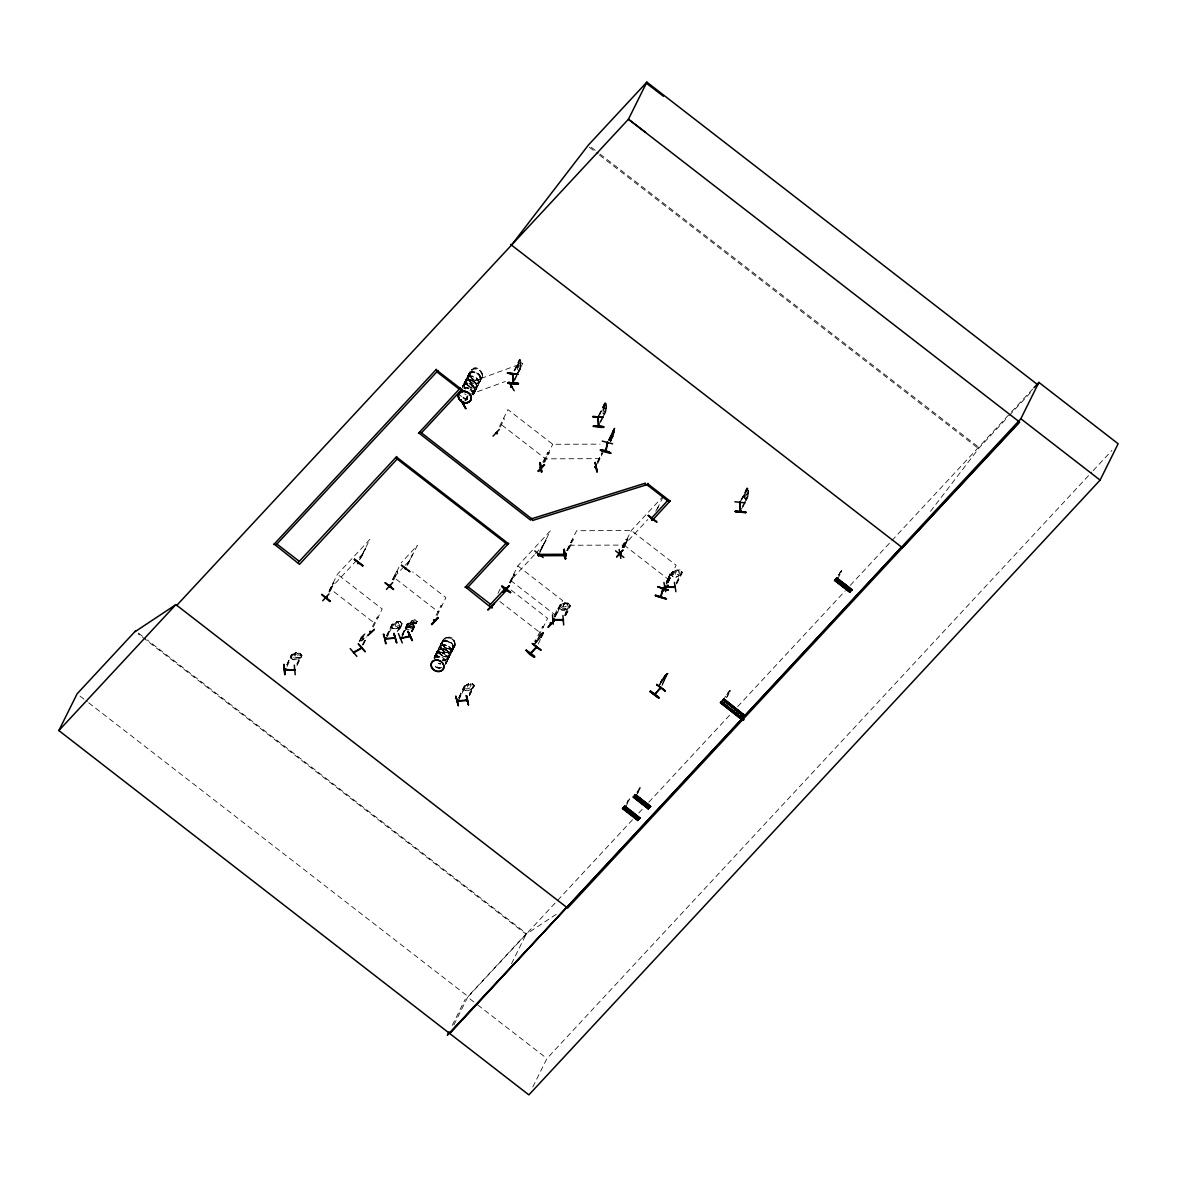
<?xml version="1.0" encoding="UTF-8"?>
<svg xmlns="http://www.w3.org/2000/svg" width="1177" height="1177" viewBox="0 0 1177 1177"><rect width="100%" height="100%" fill="white"/><g stroke="black" fill="none" stroke-linecap="round" stroke-linejoin="round"><path stroke-width="0.75" stroke-dasharray="5 3.75" d="M518.969 371.814L520.572 368.592L520.087 367.489L520.205 368.563M639.95 788.973L639.994 787.457M841.349 572.228L841.614 570.536M840.761 571.654L841.673 570.551M541.258 635.86L541.803 633.447M661.754 679.865L666.888 673.082L665.844 676.098L661.857 680.394M518.748 362.781L518.336 368.151L519.145 368.798L521.028 363.296L520.837 360.28L519.513 359.529M746.071 491.295L745.644 496.665L746.453 497.312L748.498 491.809L748.292 488.69M517.571 367.092C520.822 353.262 514.952 370.225 518.969 370.961M520.116 368.651L520.97 360.177L519.616 361.045M602.918 410.258L603.713 404.888L603.08 413.377L604.316 414.01M606.199 403.343L605.92 411.759L604.316 414.995M746.292 499.357C742.525 498.901 746.071 486.557 747.366 488.941L741.745 500.254M748.498 491.809L747.881 497.106L747.395 496.003L746.292 499.475M610.436 440.831L612.805 435.725L610.289 441.61M609.612 440.698L611.849 432.592M611.54 435.578C609.951 444.685 612.069 427.737 613.658 431.047L612.364 434.843L614.585 430.046M613.585 430.914L611.319 439.036M614.335 428.178L611.966 432.709M610.642 441.713L612.746 435.873M613.055 436.873L614.953 428.663L613.953 429.576M612.658 432.665C609.156 435.461 612.511 438.786 612.702 432.65M666.197 584.248L668.874 576.289L666.976 581.438M667.697 582.497L667.8 581.673M667.565 582.556L669.919 573.935L668.86 576.362M465.695 380.804L466.092 379.068M465.857 383.29L466.651 382.348M465.724 382.863L465.974 383.393M467.681 376.787L468.093 375.375L466.401 378.773L467.181 377.626M466.21 383.305L466.945 383.143M472.198 371.932L472.58 371.108M471.8 372.05L472.801 371.549M472.948 372.006L472.433 372.432M474.184 389.675L475.14 389.293L474.655 387.748M474.14 389.249L475.067 389.16M475.155 389.675L474.949 389.499M475.184 390.573L474.787 391.985L478.156 385.173M476.582 388.69L477.068 387.115M480.819 378.141L479.745 377.979L480.657 377.64M479.848 377.626L480.716 377.846L480.039 378.244M480.466 380.877L480.863 379.141M480.481 380.48L482.658 375.831M436.461 653.117L436.947 651.528M438.344 649.645L439.83 646.467M439.977 651.852L438.168 651.219L438.874 652.72A6.679 5.488 26.4 0 0 449.997 655.206L450.835 653.985L446.333 662.607A6.679 5.488 26.4 0 0 443.376 653.603A6.679 5.488 26.4 0 0 434.651 657.119L436.137 653.897M438.138 651.381L438.918 652.602M438.609 652.249L438.506 651.234M440.728 643.907L440.875 648.468A6.782 5.576 26.4 0 0 452.189 651.028A6.782 5.576 26.4 0 0 447.54 641.274A6.782 5.576 26.4 0 0 440.875 648.453M440.33 645.643L441.566 642.642L444.597 641.156M438.594 651.955L439.771 651.837M444.494 640.774L445.45 640.391M446.819 657.987L447.113 658.605M446.936 658.62L447.304 658.031M452.424 646.967L453.277 646.467L453.513 648.247M452.468 646.659L452.998 647.07M451.512 651.999L448.923 656.045M453.513 647.983L452.012 651.175A6.679 5.488 26.4 0 1 440.86 648.659A6.679 5.488 26.4 0 1 447.422 641.597A6.679 5.488 26.4 0 1 451.983 651.205M454.881 646.099C454.91 625.105 428.472 647.527 451.394 648.88M455.308 644.687L454.072 647.335L451.409 648.88M748.131 491.118C745.041 502.02 746.453 486.925 748.248 491.133M611.952 433.622L610.304 439.712L613.217 432.283M613.099 431.312L611.996 437.05L614.379 431.635M611.437 436.137L610.848 439.359L612.996 433.901M668.624 577.201C662.857 596.783 669.066 569.918 676.554 569.977L680.026 569.962M668.61 577.878L667.845 580.673M667.962 581.085L669.595 577.436M639.832 788.884L636.404 795.49M668.345 579.658L669.684 576.818M723.737 700.771C724.193 695.666 735.905 682.13 726.768 697.417M296.972 665.079L301.9 655.265L291.513 654.736L290.366 657.046L292.764 659.576C296.06 661.062 307.58 654.074 296.177 659.811L292.661 659.532M286.864 664.608L291.602 654.765M286.894 664.917L291.513 654.736M287.026 666.579L292.573 654.78M329.148 590.913L337.402 574.288L369.872 539.346L360.074 559.09M328.927 591.884L333.577 582.541L329.222 592.119M329.442 591.148L333.856 582.777M329.913 591.501L333.988 583.498L333.223 582.909M296.884 663.74L301.062 655.192M297.001 665.402L301.9 655.368L299.517 652.852L296.104 652.602L291.513 654.839M359.515 559.678L365.488 548.188L360.368 559.31M360.574 558.339L365.767 548.423M462.723 386.203L466.092 379.45M468.402 374.772L470.094 371.417M472.61 370.932L471.536 370.946M465.003 400.489L467.328 395.81M469.991 390.44L474.802 380.745L522.838 363.178L513.29 382.304M465.195 400.783L467.504 396.105M465.827 400.195L469.697 392.397M466.004 400.489L467.549 397.37M473.654 394.266L474.463 392.588L473.698 393.751M480.142 381.157L477.376 386.336A6.694 5.502 26.4 0 1 466.21 383.82L465.518 383.158M359.103 641.112C365.841 633.049 356.616 640.023 361.074 640.891L367.562 635.551M359.323 641.377L361.442 637.301M360.059 640.965L364.458 634.094M392.559 579.305L396.708 571.228L393.059 579.305M392.853 579.54L400.298 564.533M393.604 580.129L397.679 572.11L396.708 571.228M362.251 645.055L366.268 636.978M362.972 644.643L366.488 637.257M363.207 644.922L366.415 638.449M372.432 626.576L377.287 616.998L378.038 617.601L377.287 616.998M373.183 627.164L382.216 608.98L337.402 574.288M406.962 565.24L412.656 554.058L407.257 565.475M407.536 565.181L417.335 545.437L401.107 562.915M514.011 370.873L519.631 359.426M514.378 370.902L519.513 359.412L520.94 360.294M515.232 370.122L519.984 359.588M391.058 626.635L393.25 628.665L390.941 626.664L392.059 624.251L386.689 636.007M386.6 635.683L392.162 624.266L396.575 621.706L400.018 621.559L402.24 623.619L398.091 631.725M514.54 379.038L516.953 374.198M517.748 372.579L520.057 367.739M387.513 635.609L393.177 624.016M385.997 639.17L393.206 624.619L392.221 624.369M514.761 380.097L518.16 373.433M397.179 631.784L401.239 623.604M398.061 630.489C400.724 622.295 404.785 620.5 398.974 630.431M499.475 426.457L507.934 409.596L552.749 444.288L600.108 444.141M500.225 427.045L504.3 419.027L503.329 418.659L504.3 419.027M401.96 635.021L407.492 623.619L411.744 620.573L414.981 619.838M402.093 635.33L407.404 623.619L405.109 628.238L407.242 629.739L410.405 629.062L414.598 625.929M402.814 634.815L408.36 623.398M401.357 638.361L408.566 623.825L407.566 623.707M412.686 620.779L410.655 622.883L410.729 624.56L413.789 622.044M411.259 631.446L416.938 621.544M411.406 631.755L416.084 621.75M412.127 631.24L417.041 621.397L414.907 619.896L411.803 620.72L408.198 624.987L411.729 625.384L414.481 623.545L414.951 619.999M412.274 631.563L417.085 621.5M436.137 615.188L440.978 605.625L441.743 606.214L440.978 605.625M437.094 615.556L445.906 597.607L412.671 571.86M434.21 657.399L435.034 655.721M435.358 655.059L438.727 648.306M439.05 647.63L440.713 644.29M442.567 640.597L441.037 643.613L441.816 642.451M444.847 640.788L445.583 640.185M542.759 462.105L547.599 452.542L549.232 452.807L548.305 452.807L543.671 462.149M543.509 462.693L552.749 444.288M452.674 646.629L453.483 647.085L452.968 645.158M544.642 462.473L549.232 452.807M445.45 664.784L447.113 661.445M451.129 653.353L452.792 649.998M453.116 649.336L454.778 645.967M497.989 593.34L502.005 585.263M509.553 582.527L517.806 565.902L550.277 530.959L539.713 552.248M509.847 582.747L513.981 574.141L510.406 582.159M510.318 583.115L514.393 575.097L513.643 574.508M463.091 688.516L465.401 690.502L463.091 688.516L464.238 686.206L468.755 683.646L472.168 683.396L474.39 685.455L469.461 695.283M598.563 415.658L604.978 402.593L606.317 403.343L604.095 405.947L603.683 411.317L604.492 411.965L606.376 406.462L606.184 403.446M458.78 697.623L464.341 686.22M458.868 697.946L464.238 686.206M598.916 415.687L604.86 402.578L606.287 403.461M458.898 699.182L465.283 686.117M599.77 414.907L605.331 402.755M458.177 701.109L465.401 686.574L464.4 686.323M599.887 422.205L603.095 415.746M603.904 414.127L605.39 411.008M598.637 425.471L605.861 410.935M601.109 421.454L603.507 416.599M539.919 551.277L545.893 539.787L539.993 552.469M469.358 693.739L473.551 685.352L469.446 694.062M540.214 551.513L546.187 540.022M469.549 695.607L474.272 685.485M597.386 461.972L602.021 452.63M597.445 462.296L602.08 452.954M608.73 439.492L614.365 428.045L614.953 428.663L614.262 428.016M608.568 440.286L614.688 428.281M608.921 440.389L614.541 429.075M597.592 463.856L602.948 452.63M610.789 440.919L613.202 436.078M566.858 550.453L576.656 530.724L631.299 530.533L676.113 565.225L667.3 583.189M566.917 550.777C572.743 536.624 576.289 535.138 567.844 550.777M567.785 550.453L573.199 539.552M537.83 635.918L542.685 626.355L543.436 626.944L542.685 626.355M538.801 636.286L547.614 618.337L507.14 586.999M540.905 635.624L541.42 634.609L539.301 636.728M541.538 635.271L542.538 632.343L543.583 632.446L541.082 637.39M541.14 637.037L543.583 632.446M538.169 644.084L540.567 639.243M541.376 637.625L543.774 632.77M554.382 615.056L557.692 608.612L558.442 609.2L557.692 608.612M561.252 609.774L558.84 607.17L560.09 604.89M554.573 616.66L560.164 605.037L561.091 605.096L555.5 616.733M554.367 617.204L562.621 600.594L517.806 565.902M555.47 616.41L561.091 605.096M568.094 603.065L564.592 602.904L560.929 606.743L562.532 608.274L564.783 608.45L567.711 607.244L568.005 603.124L564.666 609.98L561.149 609.73L564.592 602.801L568.094 603.065L570.404 605.625L563.062 620.279M565.343 613.747L569.447 605.39M564.563 615.689C568.918 602.712 573.685 601.653 565.504 615.748M622.118 547.158L625.987 539.375L626.914 539.375L627.665 539.963L623.795 547.746M622.177 547.482L625.987 539.375M623.045 547.158L631.299 530.533L662.519 496.944M623.104 547.482L627.459 538.786L623.884 546.805M623.339 547.393L627.753 539.022M624.016 547.526L627.871 539.743L627.12 539.154M655.736 511.245L659.664 504.668M657.06 509.111L662.96 497.209M666.565 581.35L670.346 574.641M666.329 582.306L670.331 574.229M666.108 583.086L671.184 573.258L671.935 573.846L671.184 573.258M667.33 582.1L672.082 572.302M668.242 582.1L673.067 572.272L666.697 585.66M452.277 1025.344L465.298 999.111M453.851 1025.02L468.019 996.478L526.487 933.538L147.184 639.891M676.481 582.394L681.468 572.213M676.554 583.689L682.292 572.257L679.938 570.021L679.615 574.008L674.48 575.391L672.906 574.038L676.554 569.977M676.613 584.013L682.307 572.36L679.953 570.124M740.524 501.005L746.954 487.94M741.687 499.416L747.307 488.102M511.495 963.728L526.487 933.538M741.392 500.21L747.366 488.941M742.658 505.933L745.07 501.093M745.865 499.475L747.454 496.061M741.422 509.2L747.836 496.267M743.07 506.801L745.482 501.946M746.277 500.343L747.881 497.106M661.4 682.219L666.638 675.51L663.548 680.071L660.606 682.174L661.798 679.806M659.414 684.631L662.401 678.967M659.708 684.867L664.828 675.318L667.874 673.273L661.915 685.5M660.253 684.278L662.666 679.423M662.416 683.66L667.874 673.273M662.46 684.911L667.697 673.288M626.65 803.229L628.18 800.419L626.929 802.788M625.752 806.966L629.739 798.859L628.4 800.331M638.949 789.046L636.992 792.386L638.934 788.767M532.813 1086.974L546.937 1058.52L1091.903 472.006M838.701 575.009L840.334 572.022M839.319 574.096L840.481 571.801M930.507 511.348L979.323 447.701L1007.939 416.908M636.301 795.402L639.729 789.149M726.606 697.27L730.534 690.399L726.238 695.342M837.803 578.746L840.643 573.199M838.495 575.376L838.863 574.479M539.419 636.757L541.14 634.153M665.432 674.98L663.416 678.791L666.094 674.274M538.419 637.831L542.597 632.255L543.494 632.535M628.709 801.508L628.915 800.286M469.182 373.609L467.681 376.478L468.225 379.612A6.782 5.576 26.4 0 0 479.539 382.187A6.782 5.576 26.4 0 0 474.905 372.418A6.782 5.576 26.4 0 0 468.24 379.597M466.107 379.038L469.682 376.213M464.224 382.849L465.136 381.466L463.87 385.806M462.429 386.453L463.503 385.041M467.151 383.628L466.916 382.54M482.658 375.816C472.536 351.658 460.957 390.587 482.261 377.258M479.377 382.319L480.451 380.907M476.656 388.528L474.552 390.867L471.418 391.676A6.679 5.488 26.4 0 0 476.376 385.026A6.679 5.488 26.4 0 0 467.122 380.642A6.679 5.488 26.4 0 0 465.253 388.94M445.436 639.964L444.17 640.7M436.873 651.69C439.345 646.659 447.231 648.247 449.084 653.044M448.393 658.767L449.658 654.412A6.694 5.517 26.4 0 0 440.507 648.821A6.694 5.517 26.4 0 0 438.124 657.296M537.448 639.037L542.685 632.329M539.169 639.17L542.376 634.8M669.11 576.862L669.934 575.877M639.199 788.649L640.111 787.56M840.599 571.89L841.776 570.639M365.105 633.814L362.766 637.287L365.4 635.771M614.468 430.017L612.805 431.885M669.492 575.465L670.39 574.523M411.494 623.001L409.007 626.208L409.581 626.87L412.641 624.472L412.553 622.751L411.45 622.898M362.648 553.896L330.178 588.838L374.992 623.53M403.873 566.711L393.883 577.451L438.697 612.143M405.123 565.357L410.111 559.987M534.314 554.911L510.597 580.438L555.397 615.13M535.564 553.558L543.053 545.495M569.433 545.26L624.075 545.083L647.806 519.543M667.786 673.376L667.227 673.965L668.08 673.597M632.505 819.751L467.681 997.154L476.317 1003.849M638.773 813.013L642.524 808.982M648.777 802.243L730.108 714.704M737.626 706.627L845.233 590.81M850.235 585.41L1010.249 413.215M1011.499 411.862L1032.656 389.087M1009.175 415.569L1031.567 391.47M1093.153 470.653L1111.897 450.482M333.577 582.541L333.017 583.13L333.988 583.498M397.679 572.11L396.987 571.463M547.599 452.542L548.305 452.807M513.981 574.141L513.422 574.729L514.393 575.097M627.459 538.786L626.032 539.699M364.37 633.976L360.53 637.831M397.532 621.986L394.986 625.046L395.604 625.855L398.282 624.796L398.635 621.897L397.561 622.074M406.418 625.973L410.552 622.795L407.065 627.297L410.582 627.694L413.333 625.855L413.73 620.544M677.525 570.33L674.965 573.317L675.613 574.199L678.32 573.302L678.658 570.315L677.555 570.433M563.503 605.14L565.578 603.257L566.711 603.33L566.887 605.39M520.867 361.604C517.159 364.061 519.778 369.872 520.925 362.604M606.214 404.77C602.506 407.227 605.125 413.039 606.273 405.785M468.946 373.771L471.948 372.315M472.801 372.094L472.036 371.991M465.062 381.613L469.461 379.7M465.533 382.378L465.68 380.554M463.282 385.203L466.004 383.643L464.503 384.261M480.216 379.406L481.408 378.479M478.259 383.187L479.598 382.157M476.391 387.115L474.875 387.719L477.597 386.159A6.782 5.576 26.4 0 0 472.904 376.434A6.782 5.576 26.4 0 0 466.239 383.614L466.96 383.658M476.42 387.115L477.612 386.174A6.782 5.576 26.4 0 1 466.239 383.614L465.739 382.098L466.504 382.216M475.832 389.764L471.418 391.647M472.595 394.619L474.772 392.338L475.125 389.175M439.61 646.629L440.934 645.614M437.697 650.454L440.36 648.924M435.917 654.059L438.638 652.485M435.931 654.059L437.255 653.029M439.771 652.382L438.874 652.72A6.679 5.488 26.4 0 1 445.421 645.614A6.679 5.488 26.4 0 1 449.997 655.206M433.93 658.061L435.255 657.046M450.982 651.97L449.511 652.558L452.248 651.013M447.201 659.723L448.466 658.62M445.23 663.475L446.569 662.445M410.596 622.883L406.256 625.929C408.978 629.872 413.377 625.399 415.937 623.81M414.701 625.914L410.405 629.062M556.191 914.323L526.148 934.229L138.121 633.829M746.924 489.558L748.263 488.808L746.836 487.925M363.928 638.111L361.074 638.773M393.133 628.621L396.575 628.474L400.96 625.811M396.575 628.474L401.092 625.914M464.268 686.309L468.784 683.705L472.109 683.572M473.272 687.868L468.77 690.413L465.327 690.575L468.711 690.266M672.008 572.39L676.569 570.036M566.387 606.405L563.651 607.126L563.003 606.155M564.636 609.921C576.142 604.581 563.974 611.819 561.164 609.833M466.239 380.671L471.183 379.891L474.375 381.407L476.906 385.718L476.523 384.026M476.876 383.731L478.392 383.113M445.068 641.274L445.318 640.097M440.816 645.673L442.331 645.07M435.137 657.104L436.652 656.501M447.525 656.589L449.04 655.986M447.275 659.561L442.42 660.165M469.299 394.663L505.33 381.48M517.63 372.3L518.63 372.315M410.552 622.795L413.833 622.133L415.893 623.707M407.713 624.016L408.566 623.825M416.217 622.059L416.923 621.441M408.301 627.503L411.597 626.855M681.351 572.272L682.219 572.699L681.277 572.081M472.433 372.3L471.124 371.505M466.754 383.746L466.239 383.864A6.694 5.502 26.4 0 1 472.786 376.743A6.694 5.502 26.4 0 1 477.362 386.365M445.068 641.156L443.832 640.568M440.375 648.924L442.022 648.718M445.715 660.326L442.346 660.326A6.665 5.488 26.4 0 0 449.276 654.883A6.665 5.488 26.4 0 0 440.272 649.366A6.665 5.488 26.4 0 0 437.903 657.781M392.294 624.693L393.206 624.619M401.269 624.031L402.181 623.957M470.815 683.852L467.666 685.97L467.799 687.809L470.462 686.75L470.844 683.94M474.272 685.588L473.522 685.352M464.488 686.632L465.401 686.574M473.448 685.97L474.36 685.911M600.167 458.662L545.525 458.839L500.711 424.147M672.906 572.302L672.141 572.405M672.199 572.728L673.112 572.728M572.316 539.875L573.243 539.875M301.783 655.383C302.195 657.634 298.664 649.424 300.061 655.177L299.208 656.928L296.295 658.178L294.029 658.061L292.44 656.575L296.118 652.676L291.719 655.221M298.222 653.088L295.015 654.942L295.162 656.898L297.884 656.119L298.222 653.191M561.12 605.419L559.987 604.86L564.622 602.977M569.388 605.993L570.315 606.052M520.043 360.427L519.631 359.559M520.572 368.592L519.086 370.858M605.39 403.593L604.978 402.725M606.523 406.462L605.92 411.759M602.977 413.377L604.434 414.024M744.747 495.605L745.056 498.724M438.992 652.249A6.782 5.576 26.4 0 0 450.291 654.839A6.782 5.576 26.4 0 0 445.656 645.084A6.782 5.576 26.4 0 0 438.992 652.249L439.153 652.617M541.302 634.58L542.332 634.683M660.68 682.072L661.489 682.292M611.216 437.153L613.026 433.254M667.903 581.718L667.58 582.483M471.094 380.053L474.287 381.569M443.744 648.939L446.936 650.425M744.967 498.607L746.395 499.489M413.76 622.206L415.775 623.751M591.295 147.302L598.563 152.922M600.02 154.055L979.323 447.701M589.324 147.228L598.019 153.966M599.476 155.084L978.793 448.761M624.075 545.083L668.889 579.775M499.916 601.55L540.39 632.873M138.459 633.152L145.727 638.773M79.992 696.078L87.26 701.698M88.716 702.831L468.019 996.478M477.759 1004.967L546.937 1058.52M474.419 685.558L472.095 683.469L471.742 687.339L466.68 689.031L465.136 687.824L468.755 683.646M399.989 621.456L402.122 623.633M673.2 576.833C667.933 570.874 673.627 579.658 676.598 576.98L681.145 574.567L676.554 576.818M363.737 639.405L361.001 640.979M464.444 387.189L465.342 388.601M465.268 388.763L463.944 385.673M453.836 640.214L454.734 641.612M448.26 651.47L449.629 656.104M437.903 657.605L436.593 654.515M480.334 376.302L480.863 377.979M478.333 380.318L478.892 383.408M472.654 391.764L473.154 393.28M450.982 649.174L451.527 652.249M447.289 656.604L447.834 659.679M442.214 643.231L442.714 644.746M438.889 652.455A6.782 5.576 26.4 0 1 445.553 645.29A6.782 5.576 26.4 0 1 450.188 655.045A6.782 5.576 26.4 0 1 438.889 652.455L438.33 649.395M437.005 656.192L436.535 652.97M396.575 621.706L392.956 625.884L394.501 627.091L399.562 625.399L399.9 621.515M300.65 657.56L290.366 657.046L292.676 659.62M746.954 488.072L746.895 488.941M480.878 379.391L480.584 378.038M477.023 385.57L476.979 387.248M473.139 393.192L473.213 394.839M445.774 662.048L445.848 663.696M434.637 656.825L434.696 658.34A6.782 5.576 26.4 0 1 443.538 653.294A6.782 5.576 26.4 0 1 445.333 663.401M449.555 654.368A6.694 5.517 26.4 0 1 442.493 659.973M440.095 668.345A6.679 5.488 26.4 0 1 434.063 665.491M435.004 657.634A6.679 5.488 26.4 0 1 444.98 661.091M440.227 668.212A6.782 5.576 26.4 0 1 434.107 665.299M435.063 657.325A6.782 5.576 26.4 0 1 445.186 660.841M437.976 657.59A6.694 5.517 26.4 0 1 440.36 649.13A6.694 5.517 26.4 0 1 449.408 654.677A6.694 5.517 26.4 0 1 442.331 660.268M442.052 667.477A6.679 5.488 26.4 0 1 434.401 664.814M434.181 657.884A6.679 5.488 26.4 0 1 445.318 660.415M445.789 661.901A6.679 5.488 26.4 0 1 445.833 663.401M438.844 663.416A6.782 5.576 26.4 0 0 440.507 664.005A6.679 5.488 26.4 0 1 438.771 663.578M434.813 658.164A6.782 5.576 26.4 0 1 443.641 653.088A6.782 5.576 26.4 0 1 445.436 663.195M440.61 663.799A6.782 5.576 26.4 0 1 438.947 663.21M435.034 657.943A6.679 5.488 26.4 0 1 443.714 652.926A6.679 5.488 26.4 0 1 445.48 662.886M465.489 388.439A6.694 5.517 26.4 0 1 467.357 380.127A6.694 5.517 26.4 0 1 476.641 384.526A6.694 5.517 26.4 0 1 471.536 391.308A6.694 5.517 26.4 0 0 476.582 384.658A6.694 5.517 26.4 0 0 467.298 380.259A6.694 5.517 26.4 0 0 465.415 388.572M467.593 399.356A6.782 5.576 26.4 0 1 460.56 395.045M463.885 387.88A6.782 5.576 26.4 0 1 473.08 395.001M467.46 399.503A6.679 5.488 26.4 0 1 464.135 398.738M461.428 396.649A6.679 5.488 26.4 0 1 460.545 395.251M463.812 388.204A6.679 5.488 26.4 0 1 472.816 393.736M467.799 398.826A6.679 5.488 26.4 0 1 461.767 395.972M464.135 387.527A6.679 5.488 26.4 0 1 473.198 394.545M462.399 386.88A6.679 5.488 26.4 0 1 472.227 385.659A6.679 5.488 26.4 0 1 472.507 394.707M466.121 394.722A6.679 5.488 26.4 0 1 464.635 393.809M462.326 387.601A6.694 5.502 26.4 0 1 471.845 384.482A6.694 5.502 26.4 0 1 472.845 394.045M462.414 386.6A6.782 5.576 26.4 0 1 472.404 385.365A6.782 5.576 26.4 0 1 472.683 394.545M462.517 386.394A6.782 5.576 26.4 0 1 472.507 385.159A6.782 5.576 26.4 0 1 472.786 394.339M407.198 627.988L410.214 626.032L411.788 626.973L410.95 625.561L413.48 623.457L410.596 625.34L409.022 624.472L409.846 625.826L407.198 627.988M471.241 389.293L470.594 389.881L471.241 389.293M442.773 644.761A6.694 5.517 26.4 0 0 453.939 647.321A6.694 5.517 26.4 0 0 449.364 637.669A6.694 5.517 26.4 0 0 442.773 644.761M442.699 644.952A6.665 5.488 26.4 0 0 453.807 647.482A6.665 5.488 26.4 0 0 449.261 637.905A6.665 5.488 26.4 0 0 442.699 644.952A6.665 5.488 26.4 0 0 453.807 647.497A6.665 5.488 26.4 0 0 449.246 637.919A6.665 5.488 26.4 0 0 442.699 644.967M439.198 651.999A6.679 5.488 26.4 0 0 450.32 654.544A6.679 5.488 26.4 0 0 445.759 644.937A6.679 5.488 26.4 0 0 439.198 651.999M440.978 648.247A6.782 5.576 26.4 0 0 452.277 650.822A6.782 5.576 26.4 0 0 447.643 641.068A6.782 5.576 26.4 0 0 440.978 648.247M441.184 647.983A6.679 5.488 26.4 0 0 452.321 650.528A6.679 5.488 26.4 0 0 447.746 640.921A6.679 5.488 26.4 0 0 441.184 647.983M470.123 375.919A6.694 5.517 26.4 0 0 481.29 378.464A6.694 5.517 26.4 0 0 476.714 368.828A6.694 5.517 26.4 0 0 470.123 375.919M470.05 376.11A6.679 5.488 26.4 0 0 481.172 378.656A6.679 5.488 26.4 0 0 476.611 369.048A6.679 5.488 26.4 0 0 470.05 376.11M466.548 383.143A6.679 5.488 26.4 0 0 477.685 385.688A6.679 5.488 26.4 0 0 473.125 376.081A6.679 5.488 26.4 0 0 466.548 383.143M468.211 379.803A6.679 5.488 26.4 0 0 479.333 382.348A6.679 5.488 26.4 0 0 474.772 372.741A6.679 5.488 26.4 0 0 468.211 379.803M468.343 379.391A6.782 5.576 26.4 0 0 479.642 381.981A6.782 5.576 26.4 0 0 475.008 372.212A6.782 5.576 26.4 0 0 468.343 379.391M468.534 379.141A6.694 5.502 26.4 0 0 479.686 381.686A6.694 5.502 26.4 0 0 475.111 372.064A6.694 5.502 26.4 0 0 468.534 379.141"/><path stroke-width="1.5" d="M353.409 652.47L361.368 647.865M660.738 596.504L662.783 588.559M661.386 595.989L660.797 597.254L663.401 588.147M606.067 450.747L605.449 451.409L605.699 450.673M508.023 382.849L518.498 383.422L508.14 382.525M518.395 384.158L508.023 383.275L518.38 383.746M593.385 426.398C600.491 423.911 613.04 429.679 593.385 426.368M603.727 426.927L593.34 425.927M735.36 511.745C767.448 514.32 713.806 508.935 745.718 512.672M735.345 511.362L745.821 511.892M745.703 512.26L735.316 511.274M602.241 441.11L612.584 443.803M512.922 374.977L512.819 374.963M740.51 502.859L740.142 503.579L740.201 502.756M741.039 511.024L740.259 511.686L740.524 510.259M660.474 597.048L660.944 595.739M325.926 597.386L327.044 597.725M390.705 585.999L390.19 586.94L390.735 586.352M496.032 433.136L497.356 433.268M507.331 588.529L507.155 589.5M551.307 623.81L550.615 623.148M598.902 424.941L598.343 426.368L598.019 416.643M740.186 503.388L739.98 501.99M740.701 511.627L739.715 502.52M610.686 453.307C590.045 448.996 605.831 448.378 610.657 453.38M605.434 451.203L607.494 442.729M607.759 442.199L605.875 451.497L605.64 450.423M607.509 442.935L607.317 443.611M657.958 586.779L668.168 590.045L657.914 586.896M668.065 590.221L657.958 586.749M358.558 563.003L357.94 563.621L357.955 562.65M539.287 553.97L538.051 554.985L538.992 553.734M464.106 403.799L463.208 404.123L464.018 403.755M511.348 385.968L510.597 387.145L511.583 385.997M518.38 383.702L508.023 383.275M665.814 598.666C633.417 588.632 688.413 605.89 655.721 595.179M655.471 595.871L665.682 598.946M389.837 586.014L390.558 586.676M405.741 568.859L405.359 568.256M395.325 637.963L385.35 638.699M458.471 700.727L457.206 701.227L467.254 700.447M467.504 699.918L466.254 700.609L466.224 699.829M401.475 637.522L400.342 638.258L409.817 636.066M401.342 638.405L400.754 638.037M675.112 587.235L673.921 586.926L675.054 586.926M542.362 467.298L540.993 467.298L542.111 467.357M542.273 466.828L541.14 467.666C540.008 467.166 540.228 468.166 540.802 466.548M596.15 466.96L594.856 467.49L595.15 466.548M566.402 553.896L565.137 553.999M565.475 553.94C565.74 554.911 565.666 554.779 565.401 553.47M619.117 553.293L618.837 554.323L620.353 553.587M605.905 451.335L606.332 450.217M389.131 586.014L389.749 585.249M389.822 586.102L390.455 586.661M1033.906 387.748L1038.879 382.393L1118.15 443.758L1100.098 480.113L528.885 1094.875L58.85 730.564L77.093 693.827L135.561 630.901L135.223 631.578L175.785 604.713L176.785 605.331L628.444 119.245L646.864 82.125L1037.79 384.776M397.149 459.059L299.517 564.342L274.079 544.024M275.712 545.289L438.05 370.564M276.889 544.009L299.296 561.355M298.119 562.635L396.693 456.529M283.995 664.696C286.482 695.121 282.171 644.437 284.966 673.935M321.851 594.282L330.178 600.873M284.496 669.772L294.691 670.302L284.863 669.286M284.613 669.875L285.54 668.86M285.334 669.904L285.658 668.963M273.844 544.48L436.402 369.298M322.748 600.756L329.016 593.914M436.858 371.844L459.265 389.19M326.191 596.857L325.779 597.533M326.132 597.489L326.618 596.562M395.516 457.794L507.537 544.524M326.5 598.328L326.897 596.783M326.632 598.328L327 597.372M293.559 670.199L293.985 669.272M294.044 669.728L294.971 669.728M330.207 600.829L329.722 601.491L321.63 594.635M295.221 674.701L294.309 665.182M354.292 559.502L363.002 565.696L354.63 559.149M531.886 518.321L530.474 520.043L418.674 432.871M419.865 431.591L531.666 518.777L532.578 520.484L646.261 484.88M421.498 432.856L462.075 389.175M362.648 566.049L354.395 559.384M460.442 387.91L418.453 433.327M465.812 408.375L460.795 399.68L465.724 408.581M463.635 403.902L464.282 403.299M464.135 403.24L463.429 404.447L464.459 403.608M350.202 648.615L356.866 656.354M385.114 582.924L393.368 589.603M354.483 651.47L353.63 652.749L354.13 652.205M358.308 643.966L365.297 651.675M386.439 589.368L392.721 582.541M389.881 585.469L389.616 586.323M390.19 586.94L390.043 585.469M401.416 565.416L409.979 571.757L401.592 565.21M360.927 647.63L360.662 648.159M360.971 648.233L361.722 647.291M374.345 629.386L367.915 635.315M369.946 631.328L369.858 631.814M370.755 631.799L371.064 631.475M371.167 631.681L370.181 631.578M405.123 568.918L405.727 568.035M405.565 569.153L406.021 568.256M365.032 651.646L358.426 643.863M512.672 373.477L512.995 383.202L513.555 381.775M385.644 643.687L383.849 634.182L383.172 634.521M509.023 382.039L514.158 390.69M512.466 375.036L513.025 373.506M385.335 638.272L384.894 638.92L394.986 638.184M511.23 386.556L510.715 386.188M386.041 638.228L385.909 639.273L386.203 638.464M511.76 386.291L510.597 387.145M513.716 382.51L513.349 383.231L512.775 374.139M517.895 374.139L507.375 373.065L517.777 374.315M393.809 633.741L396.796 642.892L394.03 633.461M493.045 436.167L499.283 429.443M394.31 637.625L394.427 638.081M496.503 432.386L496.473 432.989M497.327 432.901L496.753 433.769M402.313 642.907L398.444 633.653M400.636 638.625L401.342 637.448M407.889 631.74L412.421 640.582L408.095 631.446M408.949 635.933L409.037 636.683L410.229 635.845M409.184 635.639L409.375 636.095M410.082 635.536L409.802 636.522L400.607 638.581M431.576 623.884L431.885 624.56L438.035 618.013M434.019 619.632L433.577 620.529L434.872 620.294M434.754 620.088L434.328 621.073L434.181 619.632M506.39 588.971L507.228 589.589L490.735 607.303L465.327 586.94M466.96 588.206L508.729 543.259M468.137 586.926L490.544 604.272M540.184 462.826L541.788 472.124L540.346 462.59M538.198 470.8L538.507 471.477L544.289 464.606M540.199 467.446L540.64 466.548M505.904 543.259L465.092 587.397M489.352 605.552L505.566 588.117M488.058 609.966L494.443 603.286L487.749 609.73M490.735 607.303L492.045 607.685L492.413 606.729M491.957 607.612L491.589 606.199M491.221 607.155L491.824 606.273M492.045 607.685L492.427 606.861M503.153 592.355L509.288 585.837L503.256 592.016M506.184 589.147L506.875 588.162M507.022 588.162L506.434 589.574L507.316 588.382M592.752 416.746L603.257 417.32L592.884 416.408M507.052 589.942L507.405 588.971M509.288 585.837L503.138 592.237M455.911 696.431L458.324 705.626L455.793 696.401M510.612 592.428C501.343 588.912 496.488 580.335 510.597 592.443M457.529 700.227L457.073 700.874L458.28 701.109M598.372 416.673L597.754 418.173L598.534 417.511M458.383 700.403L458.088 700.801M598.549 424.912L598.269 426.162M599.064 425.691L598.696 426.398L598.151 417.335M538.051 554.985L538.625 553.911M466.357 700.565L466.489 699.565M467.195 699.521L466.063 700.153M467.137 700.447L467.431 699.594M566.269 555.618L538.948 555.721M466.107 695.607L468.417 704.891L466.563 695.651M543.171 557.53L534.799 550.983M595.282 462.443L597.21 471.948L595.238 462.679M607.406 442.096L607.229 442.979M594.826 467.137L595.871 466.548M607.303 443.7L607.832 442.42M596.092 466.651L595.753 467.534M564.327 549.335C562.738 549.321 564.71 560.061 565.887 558.575M566.034 556.074L566.108 553.47M526.34 650.131C529.135 656.604 543.715 661.812 526.281 650.204M532.46 643.554L541.008 650.028L532.357 643.775M535.726 640.362L535.285 641.259L536.58 641.024M536.168 641.391L535.888 640.362M536.462 640.818L536.153 641.156M530.547 652.838L530.238 653.573L531.121 652.382M530.974 653.161L530.533 653.794L530.812 652.838M539.419 638.111L533.608 645.246M535.962 647.012L536.079 647.968L536.624 647.247M536.374 646.556L535.653 647.747L536.329 647.026M536.594 646.497L535.947 647.983L536.889 646.717M552.513 614.85L553.205 624.251M554.441 620.382L548.129 627.179L554.411 620.72M551.469 623.074L551.042 624.045L550.365 622.927M553.087 619.043L553.808 620.044L554.176 619.264M550.865 623.972L551.439 623.104M553.308 618.955L552.925 619.955L563.459 620.073M554.014 619.014L553.764 619.543M562.944 615.542L563.695 624.972M563.445 619.749L563.003 620.691L562.4 619.69M562.047 620.529L562.503 619.602M563.209 619.646L553.043 619.529M531.666 518.777L645.334 483.173M669.169 501.99L646.776 484.644M646.541 485.101L647.953 483.379M615.556 550.836L623.884 557.427M620.809 558.398L619.161 549.424M622.883 550.159L616.777 556.677M620.073 553.102L618.675 553.867L619.705 553.823M619.749 554.235L620.308 553.264M620.926 553.749L620.294 554.514L620.897 553.617M656.634 522.191L648.365 515.423M670.36 500.725L652.72 519.925L651.308 518.204M651.837 518.895L651.896 519.881L652.779 518.601M651.543 519.631L652.264 518.454M651.823 519.866L652.485 518.38M667.536 500.725L651.087 518.66M662.533 589.515L663.048 588.029M668.227 585.675L667.918 585.013L662.092 592.178L661.768 591.516M662.872 589.633L663.46 588.368M664.946 587.72L664.534 588.691L664.225 587.264M665.064 587.926L663.769 588.162L664.372 587.264M665.182 586.426L665.873 586.882M664.637 588.044L663.799 588.117M665.27 586.323L664.902 587.323L666.167 586.735M665.976 586.323L665.799 587.323L666.108 586.426M665.652 591.722L663.946 582.453M449.025 1031.891L447.392 1035.171L566.711 907.349M674.421 582.424L675.907 591.693M674.377 586.293L674.2 587.294M665.093 587.323L674.907 587.294L675.083 586.293M734.875 501.785L745.085 502.829M740.348 502.02L740.142 503.476M739.789 503.55L740.465 502.226M650.145 691.635C676.937 710.864 632.387 678.349 658.576 698.093M656.751 684.381L665.314 690.855L656.648 684.602M654.839 693.665L654.544 694.401L655.412 693.209M655.265 693.989L654.824 694.621L655.707 693.444M661.18 687.545L660.297 688.825L660.253 687.839M660.68 687.383L660.032 688.413M660.885 687.324L654.618 694.239M632.417 815.749L634.418 813.704M633.785 816.809L635.845 814.646M641.48 803.2L643.539 801.037M635.315 818.015L637.301 815.985M639.229 818.736L639.92 817.868L637.61 820.428L622.501 808.584L624.81 806.127L639.95 818L639.258 818.721L624.163 806.745L624.81 806.127M646.982 807.363L648.983 805.318M648.439 808.731L650.572 806.407L649.881 807.275L635.021 795.152L650.337 806.804M650.572 806.407L635.359 794.696L633.152 797.123L648.262 808.952L648.924 808.261L633.564 796.711M842.938 586.323L844.998 584.16L846.469 585.499M844.409 587.647L846.528 585.366M845.763 588.721L847.896 586.44L849.353 587.764M847.352 589.795L849.411 587.632M848.382 590.604L850.441 588.441L851.971 589.648L851.28 590.516L836.2 578.525L836.862 577.907L834.552 580.364L849.617 592.252L850.324 591.501L834.787 580.055L849.926 591.928L851.971 589.648M835.273 579.628L834.581 580.349L849.912 591.81M449.629 1033.509L1020.842 418.747L1038.879 382.393M530.327 653.397L536.153 647.129M536.535 647.424L530.709 653.691M361.692 648.159L353.836 652.691M358.102 563.518L358.235 562.65M538.11 554.926L538.728 554.264L538.463 555.161M457.176 700.859L467.078 700.065M650.454 691.267L658.826 697.814M650.572 691.031L659.002 697.505M634.83 795.402L635.551 794.637L650.601 806.525L649.91 807.26M741.584 719.412L720.412 702.728L721.354 701.624L743.908 719.5M721.472 701.61L742.643 718.294M744.938 715.866L724.002 698.991L722.913 700.124L744.144 716.764M638.199 819.736L637.566 820.472L639.964 817.971M648.218 808.996L648.939 808.246M850.25 591.516L835.023 579.775M665.02 586.911L674.951 586.926M618.764 553.926L619.69 553.926M511.495 245.096L588.397 145.051L646.864 82.125M502.035 586.234L510.406 592.781M622.53 808.57L623.221 807.849L638.008 820.001L622.824 808.246M624.193 806.848L624.884 806.113L639.802 818.103M635.536 794.652L650.204 806.936M720.442 702.698L741.642 719.353M721.089 702.022L743.658 719.824M723.178 699.8L744.747 716.131M836.244 578.628L836.935 577.892L851.986 589.78L851.309 590.501M623.177 807.893L638.272 819.722L622.677 808.364M58.85 730.564L175.873 604.625L567.638 908.07L1019.37 421.881L628.444 119.245L645.526 132.31M449.776 1033.215L901.508 547.025M1019.694 422.131L902.435 547.746L510.583 244.389M370.064 631.549L370.814 632.137M367.827 635.58L374.33 629.43M544.318 464.65L538.183 471.168L544.627 464.9M431.9 624.516L437.697 617.734M648.292 515.629L656.884 521.941L648.336 515.452M550.174 623.31L550.88 622.618L550.968 623.972M554.47 620.441L548.276 627.238M652.22 518.91L651.896 519.793L651.999 518.983M616.645 557.001L622.927 550.189M836.347 578.643L835.582 579.187M836.332 581.276L838.392 579.113M723.075 704.081L726.165 700.83M624.501 809.202L626.238 807.378M634.933 798.021L636.992 795.873M624.281 809.496L626.341 807.334M732.888 711.835L735.978 708.583M735.184 713.645L738.273 710.393M737.229 715.233L740.318 711.997M739.509 717.043L742.599 713.806M742.172 716.984L744.232 714.822M741.039 718.25L744.129 715.013M540.758 650.278L532.431 643.584M665.049 691.105L656.648 684.587M720.839 702.286L743.32 720.133M383.658 634.432L386.115 643.613M564.151 549.571L565.725 558.795M739.686 502.638L740.245 511.509M660.415 687.912L655 694.533M538.713 556.162L538.639 554.264M506.713 588.691L506.596 589.471M408.934 636.227L409.728 636.021M836.45 578.334L851.692 590.104L836.553 578.304M850.338 591.487L835.184 579.643M491.324 606.729L492.163 607.391M539.684 462.87L541.288 472.095M564.269 549.35L565.21 558.84M563.636 549.615L565.254 558.84M566.005 554.455L566.328 554.043M496.326 432.989L497.091 433.577M619.896 553.69L620.397 554.514M506.904 589.868L505.33 588.574M433.769 620.161L434.46 620.662M535.962 641.715L535.255 641.171M468.417 704.891L466.563 695.622M538.404 554.367L565.725 554.279M592.767 416.614L603.257 417.335M393.986 633.432L396.414 642.627M595.253 462.414L596.813 471.918M646.335 83.184L663.431 96.264M175.785 604.713L176.712 605.419M1020.842 418.747L1100.098 480.113M647.733 483.821L670.14 501.167M436.181 369.755L461.855 389.631M396.472 456.985L508.493 543.715M385.247 582.689L393.618 589.221M438.035 618.043L437.712 617.381L431.562 624.251M836.67 578.172L851.736 590.06M745.144 715.704L723.87 699.035L720.78 702.272L743.452 720.044M723.399 699.609L744.688 716.19M723.266 699.668L744.482 716.41M634.815 795.284L649.925 807.231M633.623 796.535L648.836 808.319M648.659 808.54L633.373 796.858L648.527 808.673M639.685 818.28L624.398 806.598L639.508 818.456M460.619 399.93L465.739 408.64M645.114 483.629L646.026 485.336M455.882 696.357L458.324 705.626M600.52 450.041L610.775 452.88L600.535 449.997M631.975 813.719L633.403 814.41L631.975 813.719M642.627 802.243L644.054 802.949L642.627 802.243M844.027 585.499L845.454 586.19L844.027 585.499M507.537 373.227L517.792 374.33L507.537 373.227M412.097 640.42L408.036 631.446L412.097 640.42M541.435 466.725L540.876 467.96L541.449 466.769M630.887 814.543L632.946 812.38L630.887 814.543M643.069 804.274L645.128 802.125L643.069 804.274M636.33 818.824L638.39 816.661L636.33 818.824M644.437 805.348L646.497 803.185L644.437 805.348M645.967 806.554L648.027 804.391L645.967 806.554M526.178 650.41L534.564 656.943L526.163 650.44M431.562 667.344A6.694 5.517 26.4 0 0 442.729 669.89A6.694 5.517 26.4 0 0 438.153 660.253A6.694 5.517 26.4 0 0 431.562 667.344M431.65 667.227A6.665 5.488 26.4 0 0 442.743 669.772A6.665 5.488 26.4 0 0 438.197 660.179A6.665 5.488 26.4 0 0 431.65 667.227M458.853 398.62A6.694 5.517 26.4 0 0 470.02 401.18A6.694 5.517 26.4 0 0 465.503 391.397A6.694 5.517 26.4 0 0 458.912 398.488A6.694 5.517 26.4 0 0 470.094 401.048A6.694 5.517 26.4 0 0 465.445 391.529A6.694 5.517 26.4 0 0 458.853 398.62A6.694 5.502 26.4 0 0 470.006 401.18A6.694 5.502 26.4 0 0 465.43 391.558A6.694 5.502 26.4 0 0 458.853 398.635"/></g></svg>
